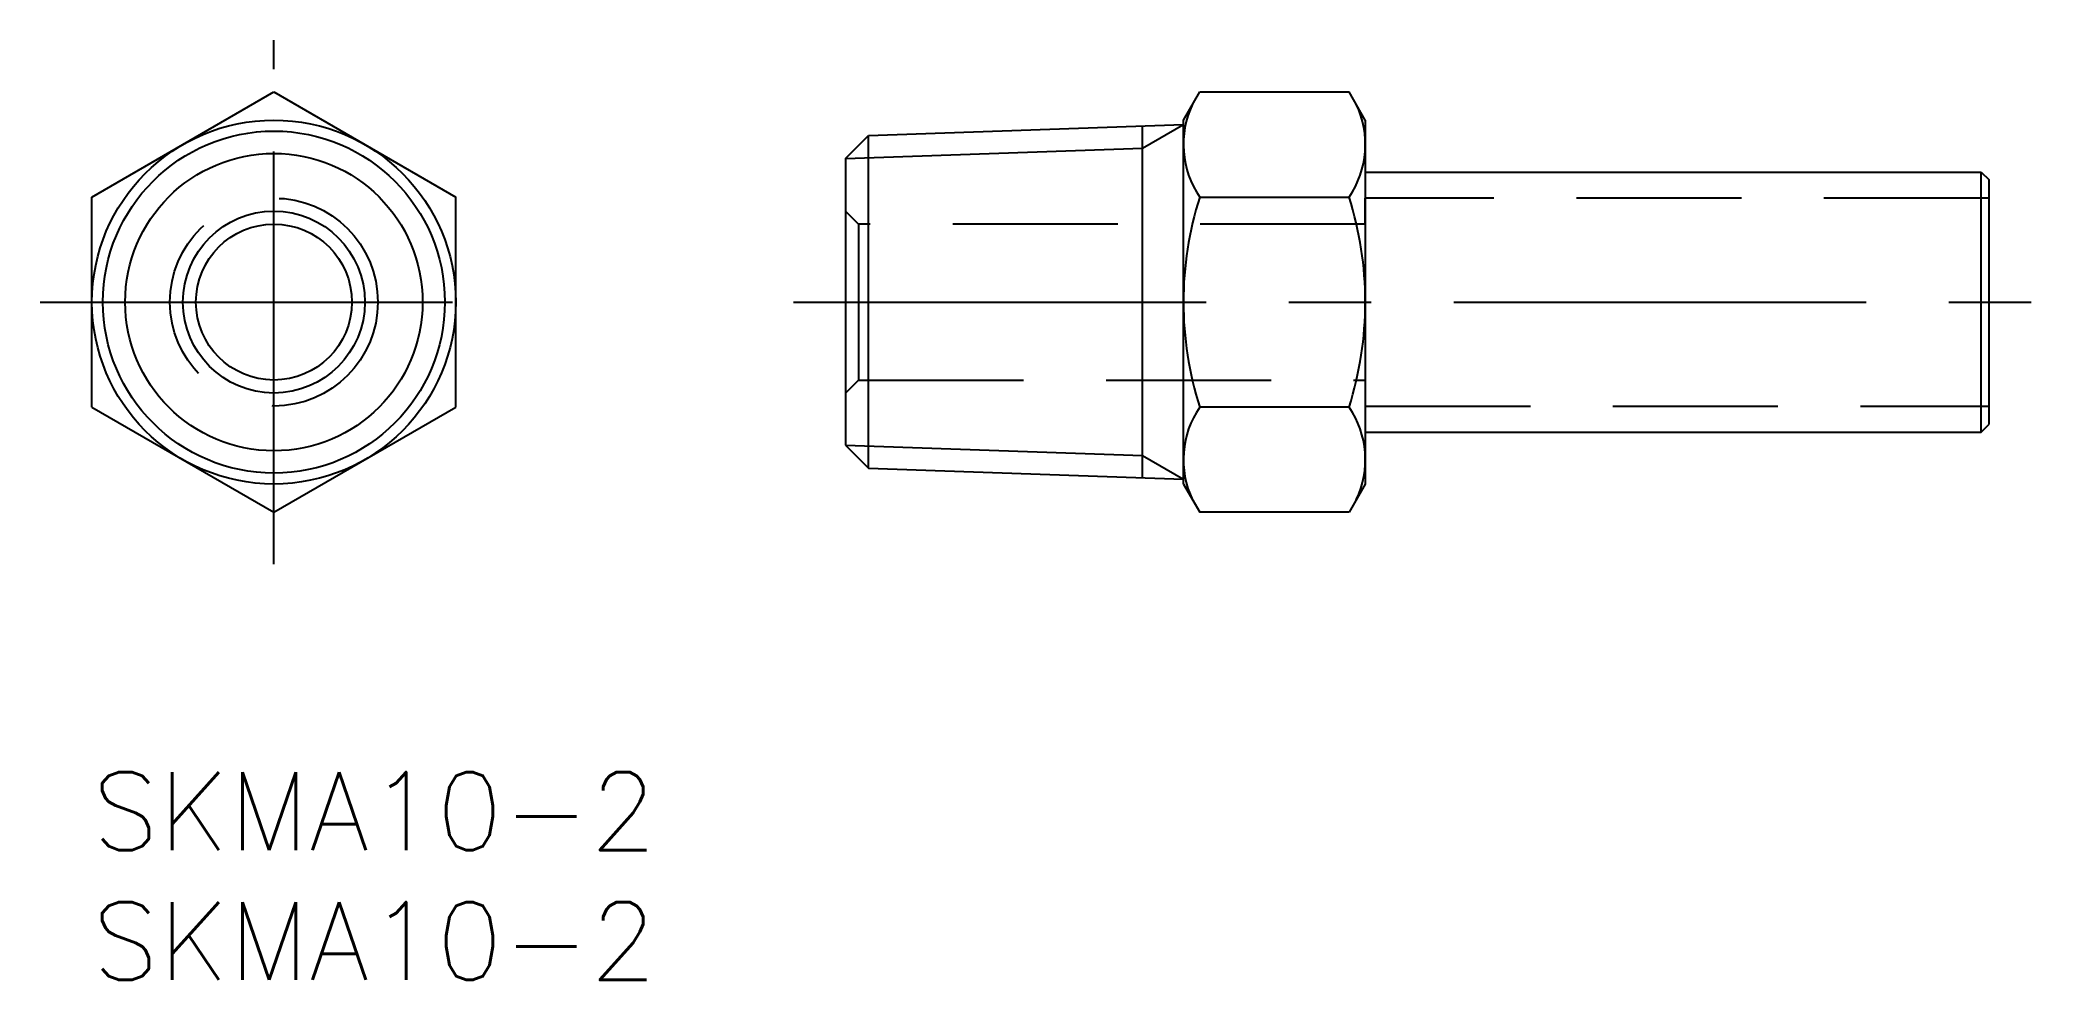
# Model space of a CAD drawing. Extents: x -2 to 75, y -8 to 28.2.
import ezdxf

# ---------------------------------------------------------------- set-up
doc = ezdxf.new("R2010")
doc.units = 0
doc.header["$LTSCALE"] = 0.5
doc.linetypes.add('CENTER', pattern=[50.8, 31.75, -6.35, 6.35, -6.35])
doc.linetypes.add('DASHED', pattern=[19.05, 12.7, -6.35])
for name, color, linetype in [('MSM_CENTER', 1, 'CENTER'), ('MSM_CONTINUOUS', 7, 'CONTINUOUS'), ('MSM_DASHED', 4, 'DASHED'), ('MSM_NARROW', 5, 'CONTINUOUS'), ('MSM_PART_NUMBER', 7, 'CONTINUOUS')]:
    doc.layers.add(name, color=color, linetype=linetype)
doc.styles.get("Standard").update_dxf_attribs({"font": 'txt.shx', "height": 3, "bigfont": 'bigfont.shx'})

# ---------------------------------------------------------------- blocks, each defined once
blk = doc.blocks.new('*U4')
at = {"layer": 'MSM_PART_NUMBER'}
blk.add_text('SKMA10-2', height=3, dxfattribs=at).set_placement((0, -3))
blk = doc.blocks.new('*U5')
at = {"layer": 'MSM_PART_NUMBER'}
blk.add_text('SKMA10-2', height=3, dxfattribs=at).set_placement((0, -8))

msp = doc.modelspace()

# ---------------------------------------------------------------- linework, layer by layer
at = {"layer": 'MSM_CENTER'}
for p, q in [((7, 8), (7, 28.166)), ((-2, 18.083), (16, 18.083)), ((27, 18.083), (75, 18.083))]:
    msp.add_line(p, q, dxfattribs=at)
at = {"layer": 'MSM_CONTINUOUS'}
for p, q in [((0, 22.124), (7, 26.166)), ((7, 26.166), (14, 22.124)), ((42, 25.083), (42.625, 26.166)), ((42.625, 26.166), (48.375, 26.166)), ((49, 25.083), (48.375, 26.166)), ((29.887, 24.488), (42, 24.911)), ((40.422, 11.321), (40.422, 24.856)), ((42, 11.083), (42, 25.083)), ((49, 25.083), (49, 11.083)), ((29, 23.601), (29.887, 24.488)), ((29.887, 11.688), (29.887, 24.488)), ((29, 23.601), (29, 12.575)), ((29, 23.601), (29, 12.575)), ((49, 23.083), (72.7, 23.083)), ((72.7, 13.083), (72.7, 23.083)), ((72.7, 23.083), (73, 22.783)), ((73, 13.383), (73, 22.783)), ((0, 14.041), (0, 22.124)), ((14, 14.041), (14, 22.124)), ((42.625, 22.124), (48.375, 22.124)), ((0, 14.041), (7, 10)), ((7, 10), (14, 14.041)), ((48.375, 14.041), (42.625, 14.041)), ((72.7, 13.083), (73, 13.383)), ((29, 12.575), (29.887, 11.688)), ((49, 13.083), (72.7, 13.083)), ((29.887, 11.688), (42, 11.265)), ((42, 11.083), (42.625, 10)), ((49, 11.083), (48.375, 10)), ((48.375, 10), (42.625, 10))]:
    msp.add_line(p, q, dxfattribs=at)
for radius in [7, 6.579, 3.5, 3]:
    msp.add_circle((7, 18.083), radius, dxfattribs=at)
for centre, radius, start, end in [((45.578, 24.145), 3.578, 154.38425, 214.38425), ((45.422, 24.145), 3.578, 325.61575, 25.61575), ((55.375, 18.083), 13.375, 162.41205, 197.58795), ((35.625, 18.083), 13.375, 342.41205, 17.58795), ((45.578, 12.021), 3.578, 145.61575, 205.61575), ((45.422, 12.021), 3.578, 334.38425, 34.38425)]:
    msp.add_arc(centre, radius, start, end, dxfattribs=at)
at = {"layer": 'MSM_DASHED'}
for p, q in [((29.5, 21.083), (29, 21.583)), ((73, 22.083), (49, 22.083)), ((49, 21.083), (49, 22.083)), ((29.5, 21.083), (29.5, 15.083)), ((49, 21.083), (29.5, 21.083)), ((29, 14.583), (29.5, 15.083)), ((29.5, 15.083), (49, 15.083)), ((49, 15.083), (49, 14.083)), ((49, 14.083), (73, 14.083))]:
    msp.add_line(p, q, dxfattribs=at)
msp.add_circle((7, 18.083), 4, dxfattribs=at)
at = {"layer": 'MSM_NARROW'}
for p, q in [((40.422, 24), (42, 24.911)), ((29, 23.601), (40.422, 24)), ((29, 12.575), (40.422, 12.177)), ((40.422, 12.177), (42, 11.265))]:
    msp.add_line(p, q, dxfattribs=at)
msp.add_circle((7, 18.083), 5.723, dxfattribs=at)

# ---------------------------------------------------------------- block references
at = {"layer": 'MSM_CONTINUOUS'}
for name in ['*U4', '*U5']:
    msp.add_blockref(name, (0, 0), dxfattribs=at)

doc.saveas('drawing.dxf')
